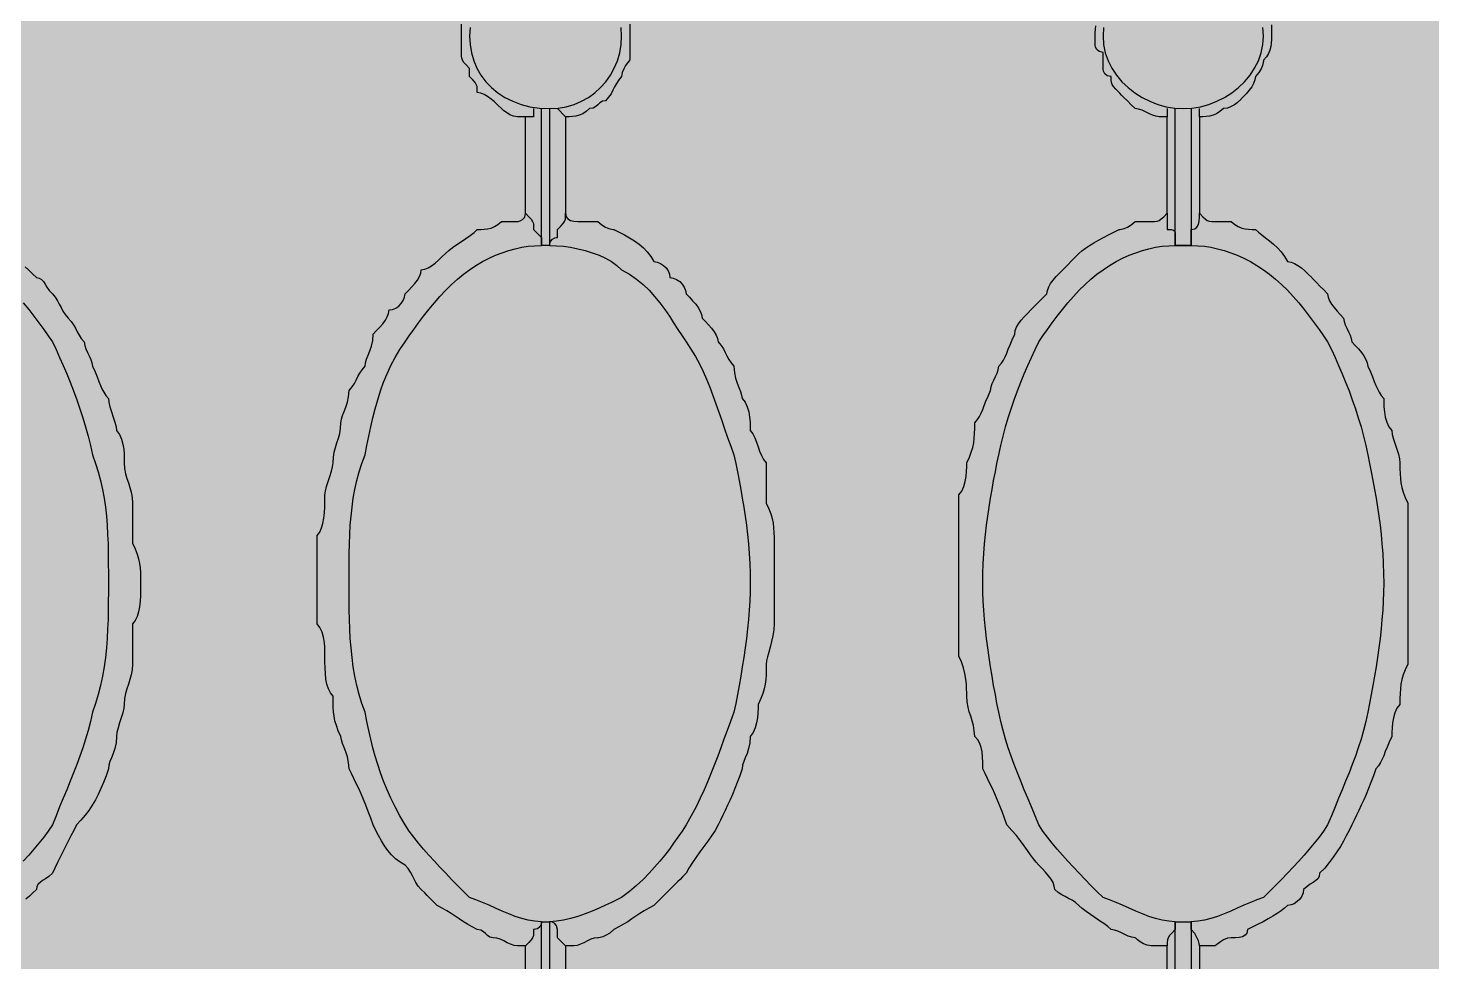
# Model space of a CAD drawing. Header units: millimetres. Extents: x 0 to 966, y -664 to 90.
# Drawn here: x 680.71 to 696.07, y -213.94 to -203.73 of the extents above; entities that cross this region are included whole.
import ezdxf

# ---------------------------------------------------------------- set-up
doc = ezdxf.new("R2010")
doc.units = ezdxf.units.MM
for name, color, linetype in [('HDL_BODY', 7, 'Continuous'), ('HDL_COLOUR', 7, 'Continuous'), ('HDL_DETAIL', 7, 'Continuous')]:
    doc.layers.add(name, color=color, linetype=linetype)

# ---------------------------------------------------------------- blocks, each defined once
blk = doc.blocks.new('M_R12.10.1_FRONT')
at = {"layer": 'HDL_BODY', "true_color": 0x202126}
blk.add_hatch(color=250, dxfattribs=at).paths.add_polyline_path([(0, 0), (216, 0), (216, 90), (0, 90)])
at = {"layer": 'HDL_BODY', "true_color": 0x2a2a30}
blk.add_hatch(color=250, dxfattribs=at).paths.add_polyline_path([(0.4, 20.52), (215.6, 20.52), (215.6, 68.31), (0.4, 68.31)])
at = {"layer": 'HDL_COLOUR', "true_color": 0x3d4a3a}
for points in [[(186.421, 55.392), (186.514, 55.397), (186.603, 55.413), (186.688, 55.438), (186.769, 55.472), (186.845, 55.515), (186.915, 55.565), (186.979, 55.623), (187.037, 55.687), (187.087, 55.758), (187.129, 55.835), (187.163, 55.916), (187.188, 56.002), (187.204, 56.092), (187.209, 56.186), (187.204, 56.28), (187.188, 56.373), (187.163, 56.464), (187.129, 56.552), (187.087, 56.637), (187.037, 56.717), (186.979, 56.79), (186.915, 56.858), (186.845, 56.917), (186.769, 56.968), (186.688, 57.009), (186.603, 57.04), (186.514, 57.059), (186.421, 57.065), (186.311, 57.059), (186.206, 57.04), (186.108, 57.009), (186.017, 56.968), (185.932, 56.917), (185.855, 56.858), (185.785, 56.79), (185.723, 56.717), (185.67, 56.637), (185.626, 56.552), (185.591, 56.464), (185.565, 56.373), (185.55, 56.28), (185.544, 56.186), (185.55, 56.092), (185.565, 56.002), (185.591, 55.916), (185.626, 55.835), (185.67, 55.758), (185.723, 55.687), (185.785, 55.623), (185.855, 55.565), (185.932, 55.515), (186.017, 55.472), (186.108, 55.438), (186.206, 55.413), (186.311, 55.397), (186.421, 55.392)], [(193.356, 55.392), (193.449, 55.397), (193.542, 55.413), (193.633, 55.438), (193.721, 55.472), (193.805, 55.515), (193.885, 55.565), (193.958, 55.623), (194.025, 55.687), (194.085, 55.758), (194.135, 55.835), (194.176, 55.916), (194.207, 56.002), (194.226, 56.092), (194.232, 56.186), (194.226, 56.28), (194.207, 56.373), (194.176, 56.464), (194.135, 56.552), (194.085, 56.637), (194.025, 56.717), (193.958, 56.79), (193.885, 56.858), (193.805, 56.917), (193.721, 56.968), (193.633, 57.009), (193.542, 57.04), (193.449, 57.059), (193.356, 57.065), (193.261, 57.059), (193.168, 57.04), (193.077, 57.009), (192.988, 56.968), (192.904, 56.917), (192.824, 56.858), (192.75, 56.79), (192.683, 56.717), (192.624, 56.637), (192.573, 56.552), (192.532, 56.464), (192.501, 56.373), (192.482, 56.28), (192.476, 56.186), (192.482, 56.092), (192.501, 56.002), (192.532, 55.916), (192.573, 55.835), (192.624, 55.758), (192.683, 55.687), (192.75, 55.623), (192.824, 55.565), (192.904, 55.515), (192.988, 55.472), (193.077, 55.438), (193.168, 55.413), (193.261, 55.397), (193.356, 55.392)]]:
    blk.add_hatch(color=79, dxfattribs=at).paths.add_polyline_path(points)
at = {"layer": 'HDL_COLOUR', "true_color": 0x97a4b5}
for points in [[(181.64, 50.22), (181.621, 50.703), (181.565, 51.178), (181.473, 51.636), (181.345, 52.07), (181.185, 52.472), (180.996, 52.836), (180.779, 53.155), (180.54, 53.424), (180.282, 53.638), (180.009, 53.794), (179.727, 53.888), (179.44, 53.92), (179.153, 53.888), (178.871, 53.794), (178.598, 53.638), (178.34, 53.424), (178.101, 53.155), (177.884, 52.836), (177.695, 52.472), (177.535, 52.07), (177.407, 51.636), (177.315, 51.178), (177.259, 50.703), (177.24, 50.22), (177.259, 49.737), (177.315, 49.262), (177.407, 48.804), (177.535, 48.37), (177.695, 47.968), (177.884, 47.604), (178.101, 47.285), (178.34, 47.016), (178.598, 46.802), (178.871, 46.646), (179.153, 46.552), (179.44, 46.52), (179.727, 46.552), (180.009, 46.646), (180.282, 46.802), (180.54, 47.016), (180.779, 47.285), (180.996, 47.604), (181.185, 47.968), (181.345, 48.37), (181.473, 48.804), (181.565, 49.262), (181.621, 49.737)], [(188.58, 50.22), (188.561, 50.703), (188.505, 51.178), (188.413, 51.636), (188.285, 52.07), (188.125, 52.472), (187.936, 52.836), (187.719, 53.155), (187.48, 53.424), (187.222, 53.638), (186.949, 53.794), (186.667, 53.888), (186.38, 53.92), (186.093, 53.888), (185.811, 53.794), (185.538, 53.638), (185.28, 53.424), (185.041, 53.155), (184.824, 52.836), (184.635, 52.472), (184.475, 52.07), (184.347, 51.636), (184.255, 51.178), (184.199, 50.703), (184.18, 50.22), (184.199, 49.737), (184.255, 49.262), (184.347, 48.804), (184.475, 48.37), (184.635, 47.968), (184.824, 47.604), (185.041, 47.285), (185.28, 47.016), (185.538, 46.802), (185.811, 46.646), (186.093, 46.552), (186.38, 46.52), (186.667, 46.552), (186.949, 46.646), (187.222, 46.802), (187.48, 47.016), (187.719, 47.285), (187.936, 47.604), (188.125, 47.968), (188.285, 48.37), (188.413, 48.804), (188.505, 49.262), (188.561, 49.737)], [(195.55, 50.22), (195.531, 50.703), (195.475, 51.178), (195.383, 51.636), (195.255, 52.07), (195.095, 52.472), (194.906, 52.836), (194.689, 53.155), (194.45, 53.424), (194.192, 53.638), (193.919, 53.794), (193.637, 53.888), (193.35, 53.92), (193.063, 53.888), (192.781, 53.794), (192.508, 53.638), (192.25, 53.424), (192.011, 53.155), (191.794, 52.836), (191.605, 52.472), (191.445, 52.07), (191.317, 51.636), (191.225, 51.178), (191.169, 50.703), (191.15, 50.22), (191.169, 49.737), (191.225, 49.262), (191.317, 48.804), (191.445, 48.37), (191.605, 47.968), (191.794, 47.604), (192.011, 47.285), (192.25, 47.016), (192.508, 46.802), (192.781, 46.646), (193.063, 46.552), (193.35, 46.52), (193.637, 46.552), (193.919, 46.646), (194.192, 46.802), (194.45, 47.016), (194.689, 47.285), (194.906, 47.604), (195.095, 47.968), (195.255, 48.37), (195.383, 48.804), (195.475, 49.262), (195.531, 49.737)]]:
    blk.add_hatch(color=253, dxfattribs=at).paths.add_polyline_path(points)
at = {"layer": 'HDL_DETAIL', "color": 251, "true_color": 0x52555c}
for points in [[(185.455, 56.186), (185.455, 56.229), (185.455, 56.273), (185.455, 56.316)], [(187.298, 56.316), (187.298, 56.272), (187.298, 56.186)], [(192.39, 56.186), (192.39, 56.223), (192.392, 56.26), (192.397, 56.298)], [(194.318, 56.31), (194.318, 56.272), (194.318, 56.186)], [(185.55, 56.28), (185.544, 56.186), (185.55, 56.092), (185.565, 56.002), (185.591, 55.916), (185.626, 55.835), (185.67, 55.758), (185.723, 55.687), (185.785, 55.623), (185.855, 55.565), (185.932, 55.515), (186.017, 55.472), (186.108, 55.438), (186.206, 55.413), (186.311, 55.397), (186.421, 55.392), (186.421, 55.392), (186.514, 55.397), (186.603, 55.413), (186.688, 55.438), (186.769, 55.472), (186.845, 55.515), (186.915, 55.565), (186.979, 55.623), (187.037, 55.687), (187.087, 55.758), (187.129, 55.835), (187.163, 55.916), (187.188, 56.002), (187.204, 56.092), (187.209, 56.186), (187.204, 56.28)], [(192.482, 56.28), (192.476, 56.186), (192.482, 56.092), (192.501, 56.002), (192.532, 55.916), (192.573, 55.835), (192.624, 55.758), (192.683, 55.687), (192.75, 55.623), (192.824, 55.565), (192.904, 55.515), (192.988, 55.472), (193.077, 55.438), (193.168, 55.413), (193.261, 55.397), (193.356, 55.392), (193.356, 55.392), (193.449, 55.397), (193.542, 55.413), (193.633, 55.438), (193.721, 55.472), (193.805, 55.515), (193.885, 55.565), (193.958, 55.623), (194.025, 55.687), (194.085, 55.758), (194.135, 55.835), (194.176, 55.916), (194.207, 56.002), (194.226, 56.092), (194.232, 56.186), (194.226, 56.28)], [(186.157, 55.303), (186.069, 55.303), (186.026, 55.31), (185.985, 55.326), (185.949, 55.348), (185.92, 55.369), (185.901, 55.385), (185.894, 55.392), (185.856, 55.429), (185.818, 55.465), (185.781, 55.497), (185.743, 55.526), (185.706, 55.548), (185.668, 55.562), (185.63, 55.567), (185.63, 55.605), (185.627, 55.633), (185.619, 55.656), (185.605, 55.679), (185.58, 55.706), (185.544, 55.743), (185.544, 55.832), (185.507, 55.87), (185.482, 55.898), (185.466, 55.921), (185.459, 55.943), (185.456, 55.971), (185.455, 56.007), (185.455, 56.096), (185.455, 56.186)], [(187.298, 56.186), (187.298, 56.141), (187.298, 56.097), (187.298, 56.052), (187.298, 56.008), (187.298, 55.964), (187.298, 55.921), (187.291, 55.914), (187.275, 55.895), (187.253, 55.865), (187.232, 55.829), (187.216, 55.787), (187.209, 55.743), (187.177, 55.706), (187.152, 55.668), (187.132, 55.631), (187.113, 55.593), (187.093, 55.555), (187.067, 55.516), (187.034, 55.478), (186.998, 55.472), (186.97, 55.456), (186.948, 55.435), (186.925, 55.414), (186.897, 55.398), (186.859, 55.392), (186.822, 55.359), (186.784, 55.335), (186.746, 55.32), (186.709, 55.31), (186.671, 55.305), (186.634, 55.303), (186.596, 55.303)], [(193.178, 55.303), (193.092, 55.303), (193.054, 55.308), (193.016, 55.321), (192.978, 55.338), (192.94, 55.357), (192.903, 55.374), (192.865, 55.387), (192.828, 55.392), (192.784, 55.435), (192.743, 55.476), (192.708, 55.512), (192.679, 55.541), (192.66, 55.56), (192.654, 55.567), (192.616, 55.605), (192.591, 55.633), (192.576, 55.656), (192.568, 55.679), (192.565, 55.706), (192.565, 55.743), (192.521, 55.752), (192.495, 55.774), (192.481, 55.801), (192.477, 55.823), (192.476, 55.832), (192.476, 55.876), (192.476, 55.907), (192.476, 55.934), (192.476, 55.965), (192.476, 56.007), (192.434, 56.017), (192.408, 56.039), (192.395, 56.065), (192.391, 56.087), (192.39, 56.096), (192.39, 56.186)], [(194.318, 56.186), (194.318, 56.147), (194.316, 56.109), (194.311, 56.071), (194.302, 56.033), (194.287, 55.996), (194.264, 55.958), (194.232, 55.921), (194.232, 55.914), (194.229, 55.895), (194.221, 55.865), (194.206, 55.829), (194.181, 55.787), (194.144, 55.743), (194.138, 55.706), (194.124, 55.668), (194.103, 55.631), (194.075, 55.593), (194.042, 55.555), (194.006, 55.516), (193.969, 55.478), (193.962, 55.472), (193.943, 55.456), (193.914, 55.435), (193.877, 55.414), (193.837, 55.398), (193.794, 55.392), (193.756, 55.359), (193.718, 55.335), (193.68, 55.32), (193.642, 55.31), (193.605, 55.305), (193.567, 55.303), (193.53, 55.303)], [(186.246, 55.392), (186.246, 55.303), (186.157, 55.303)], [(186.157, 54.248), (186.157, 55.303)], [(186.332, 53.894), (186.332, 55.392)], [(186.421, 55.392), (186.421, 53.894)], [(186.596, 55.303), (186.596, 55.303), (186.507, 55.392)], [(186.596, 55.303), (186.596, 54.248)], [(193.178, 55.392), (193.178, 55.303)], [(193.178, 54.248), (193.178, 55.303)], [(193.267, 53.894), (193.267, 55.392)], [(193.441, 55.392), (193.441, 53.894)], [(193.53, 55.303), (193.53, 55.303), (193.53, 55.392)], [(193.53, 55.303), (193.53, 54.248)], [(180.683, 53.663), (180.719, 53.627), (180.761, 53.586), (180.805, 53.543), (180.837, 53.538), (180.861, 53.524), (180.882, 53.501), (180.9, 53.473), (180.921, 53.439), (180.946, 53.403), (180.98, 53.365), (181.012, 53.328), (181.036, 53.291), (181.056, 53.253), (181.075, 53.215), (181.096, 53.177), (181.121, 53.139), (181.154, 53.101), (181.187, 53.063), (181.213, 53.026), (181.233, 52.989), (181.252, 52.951), (181.272, 52.914), (181.297, 52.876), (181.329, 52.839), (181.334, 52.801), (181.347, 52.763), (181.364, 52.725), (181.383, 52.687), (181.4, 52.649), (181.413, 52.612), (181.418, 52.575), (181.447, 52.512), (181.471, 52.457), (181.49, 52.408), (181.506, 52.364), (181.523, 52.325), (181.542, 52.289), (181.564, 52.254), (181.593, 52.221), (181.598, 52.179), (181.61, 52.129), (181.628, 52.074), (181.647, 52.017), (181.664, 51.962), (181.677, 51.912), (181.682, 51.87), (181.713, 51.827), (181.736, 51.777), (181.751, 51.722), (181.761, 51.665), (181.765, 51.61), (181.767, 51.559), (181.767, 51.517), (181.771, 51.454), (181.781, 51.398), (181.796, 51.346), (181.812, 51.297), (181.828, 51.247), (181.842, 51.195), (181.852, 51.139), (181.856, 51.077), (181.856, 51.015), (181.856, 50.959), (181.856, 50.907), (181.856, 50.857), (181.856, 50.807), (181.856, 50.755), (181.856, 50.699), (181.856, 50.637), (181.886, 50.575), (181.908, 50.519), (181.923, 50.467), (181.934, 50.417), (181.94, 50.367), (181.944, 50.315), (181.945, 50.259), (181.945, 50.197), (181.945, 50.13), (181.944, 50.065), (181.94, 50.002), (181.934, 49.942), (181.923, 49.887), (181.908, 49.837), (181.886, 49.793), (181.856, 49.757), (181.856, 49.69), (181.856, 49.625), (181.856, 49.562), (181.856, 49.502), (181.856, 49.446), (181.856, 49.396), (181.856, 49.351), (181.856, 49.314), (181.852, 49.252), (181.842, 49.197), (181.828, 49.145), (181.812, 49.095), (181.796, 49.046), (181.781, 48.994), (181.771, 48.937), (181.767, 48.874), (181.763, 48.832), (181.75, 48.782), (181.734, 48.727), (181.715, 48.671), (181.699, 48.616), (181.686, 48.566), (181.682, 48.524), (181.677, 48.453), (181.664, 48.391), (181.647, 48.338), (181.628, 48.29), (181.61, 48.248), (181.598, 48.208), (181.593, 48.17), (181.567, 48.093), (181.54, 48.021), (181.512, 47.953), (181.483, 47.89), (181.451, 47.829), (181.417, 47.771), (181.379, 47.715), (181.338, 47.661), (181.293, 47.607), (181.243, 47.555), (181.214, 47.496), (181.184, 47.437), (181.154, 47.379), (181.125, 47.32), (181.096, 47.261), (181.066, 47.202), (181.037, 47.143), (181.008, 47.084), (180.98, 47.026), (180.942, 46.992), (180.906, 46.967), (180.873, 46.946), (180.846, 46.927), (180.824, 46.907), (180.81, 46.882), (180.805, 46.85), (180.767, 46.812), (180.729, 46.777), (180.691, 46.744)], [(186.157, 46.232), (186.069, 46.232), (186.032, 46.237), (185.994, 46.25), (185.957, 46.267), (185.919, 46.286), (185.881, 46.304), (185.843, 46.316), (185.805, 46.321), (185.768, 46.328), (185.741, 46.344), (185.719, 46.366), (185.696, 46.387), (185.668, 46.404), (185.63, 46.41), (185.575, 46.439), (185.524, 46.468), (185.478, 46.497), (185.433, 46.527), (185.389, 46.556), (185.344, 46.586), (185.297, 46.616), (185.247, 46.645), (185.192, 46.675), (185.154, 46.712), (185.126, 46.739), (185.103, 46.762), (185.081, 46.784), (185.054, 46.812), (185.017, 46.85), (184.984, 46.887), (184.958, 46.925), (184.938, 46.963), (184.919, 47), (184.898, 47.038), (184.872, 47.077), (184.839, 47.115), (184.784, 47.147), (184.735, 47.185), (184.691, 47.228), (184.651, 47.276), (184.614, 47.327), (184.581, 47.382), (184.55, 47.438), (184.519, 47.496), (184.49, 47.555), (184.463, 47.631), (184.437, 47.703), (184.41, 47.771), (184.384, 47.835), (184.358, 47.896), (184.332, 47.954), (184.305, 48.01), (184.279, 48.064), (184.253, 48.117), (184.226, 48.17), (184.221, 48.24), (184.208, 48.301), (184.191, 48.355), (184.172, 48.402), (184.155, 48.445), (184.142, 48.485), (184.137, 48.524), (184.109, 48.586), (184.088, 48.642), (184.072, 48.694), (184.062, 48.744), (184.056, 48.793), (184.053, 48.845), (184.051, 48.901), (184.051, 48.963), (184.022, 49.001), (184, 49.045), (183.984, 49.096), (183.974, 49.151), (183.967, 49.211), (183.964, 49.273), (183.963, 49.338), (183.962, 49.403), (183.962, 49.446), (183.96, 49.497), (183.956, 49.552), (183.946, 49.608), (183.931, 49.663), (183.908, 49.714), (183.877, 49.757), (183.877, 49.815), (183.877, 49.874), (183.877, 49.932), (183.877, 49.991), (183.877, 50.049), (183.877, 50.108), (183.877, 50.166), (183.877, 50.225), (183.877, 50.283), (183.877, 50.32), (183.877, 50.365), (183.877, 50.415), (183.877, 50.471), (183.877, 50.53), (183.877, 50.593), (183.877, 50.657), (183.877, 50.723), (183.905, 50.76), (183.926, 50.805), (183.941, 50.855), (183.952, 50.911), (183.958, 50.971), (183.961, 51.034), (183.962, 51.099), (183.962, 51.166), (183.967, 51.208), (183.98, 51.258), (183.997, 51.313), (184.016, 51.369), (184.034, 51.424), (184.046, 51.474), (184.051, 51.517), (184.055, 51.579), (184.065, 51.635), (184.078, 51.686), (184.094, 51.736), (184.11, 51.786), (184.124, 51.838), (184.134, 51.894), (184.137, 51.956), (184.142, 51.995), (184.155, 52.035), (184.172, 52.078), (184.191, 52.125), (184.208, 52.179), (184.221, 52.24), (184.226, 52.31), (184.259, 52.347), (184.285, 52.385), (184.305, 52.422), (184.324, 52.46), (184.344, 52.498), (184.369, 52.536), (184.401, 52.575), (184.406, 52.612), (184.418, 52.651), (184.436, 52.694), (184.455, 52.741), (184.472, 52.794), (184.485, 52.855), (184.49, 52.925), (184.527, 52.963), (184.563, 53.001), (184.596, 53.039), (184.624, 53.076), (184.645, 53.114), (184.659, 53.152), (184.664, 53.19), (184.702, 53.195), (184.738, 53.209), (184.771, 53.232), (184.798, 53.26), (184.82, 53.293), (184.834, 53.328), (184.839, 53.365), (184.877, 53.403), (184.913, 53.442), (184.946, 53.48), (184.975, 53.517), (184.997, 53.555), (185.012, 53.593), (185.017, 53.63), (185.054, 53.635), (185.091, 53.649), (185.129, 53.672), (185.167, 53.7), (185.204, 53.734), (185.243, 53.77), (185.281, 53.808), (185.317, 53.84), (185.359, 53.873), (185.406, 53.906), (185.455, 53.939), (185.504, 53.972), (185.551, 54.004), (185.594, 54.037), (185.63, 54.069), (185.668, 54.07), (185.706, 54.072), (185.743, 54.077), (185.781, 54.086), (185.818, 54.102), (185.856, 54.126), (185.894, 54.159), (185.904, 54.159), (185.931, 54.159), (185.97, 54.159), (186.017, 54.159), (186.069, 54.159), (186.078, 54.159), (186.1, 54.164), (186.126, 54.178), (186.148, 54.204), (186.157, 54.248)], [(186.157, 54.248), (186.195, 54.21), (186.22, 54.182), (186.235, 54.159), (186.243, 54.136), (186.246, 54.108), (186.246, 54.069), (186.332, 53.983), (186.332, 53.894)], [(186.421, 53.894), (186.43, 53.938), (186.451, 53.964), (186.477, 53.978), (186.498, 53.983), (186.507, 53.983), (186.507, 54.069), (186.544, 54.108), (186.569, 54.136), (186.585, 54.159), (186.593, 54.182), (186.595, 54.21), (186.596, 54.248)], [(186.596, 54.248), (186.603, 54.21), (186.622, 54.185), (186.651, 54.17), (186.687, 54.162), (186.728, 54.159), (186.771, 54.159), (186.781, 54.159), (186.808, 54.159), (186.847, 54.159), (186.896, 54.159), (186.948, 54.159), (186.991, 54.121), (187.032, 54.096), (187.068, 54.081), (187.097, 54.073), (187.116, 54.07), (187.123, 54.069), (187.181, 54.041), (187.239, 54.011), (187.295, 53.979), (187.349, 53.946), (187.4, 53.909), (187.447, 53.869), (187.49, 53.824), (187.529, 53.774), (187.562, 53.719), (187.599, 53.714), (187.635, 53.699), (187.668, 53.677), (187.695, 53.649), (187.717, 53.616), (187.731, 53.58), (187.736, 53.543), (187.774, 53.538), (187.81, 53.524), (187.844, 53.501), (187.872, 53.473), (187.894, 53.439), (187.909, 53.403), (187.914, 53.365), (187.951, 53.328), (187.986, 53.291), (188.019, 53.253), (188.047, 53.215), (188.069, 53.177), (188.084, 53.139), (188.089, 53.101), (188.125, 53.063), (188.161, 53.026), (188.194, 52.989), (188.222, 52.951), (188.244, 52.914), (188.258, 52.876), (188.264, 52.839), (188.297, 52.801), (188.322, 52.763), (188.343, 52.725), (188.361, 52.687), (188.382, 52.649), (188.406, 52.612), (188.438, 52.575), (188.443, 52.503), (188.456, 52.442), (188.473, 52.389), (188.492, 52.341), (188.51, 52.299), (188.522, 52.259), (188.527, 52.221), (188.56, 52.179), (188.584, 52.129), (188.599, 52.074), (188.609, 52.017), (188.614, 51.962), (188.616, 51.912), (188.616, 51.87), (188.645, 51.833), (188.667, 51.79), (188.686, 51.743), (188.702, 51.693), (188.719, 51.644), (188.738, 51.597), (188.761, 51.554), (188.791, 51.517), (188.791, 51.454), (188.791, 51.398), (188.791, 51.346), (188.791, 51.297), (188.791, 51.247), (188.791, 51.195), (188.791, 51.139), (188.791, 51.077), (188.819, 51.015), (188.84, 50.959), (188.856, 50.907), (188.866, 50.857), (188.872, 50.807), (188.875, 50.755), (188.877, 50.699), (188.877, 50.637), (188.877, 50.575), (188.877, 50.519), (188.877, 50.467), (188.877, 50.417), (188.877, 50.367), (188.877, 50.315), (188.877, 50.259), (188.877, 50.197), (188.877, 50.13), (188.877, 50.065), (188.877, 50.002), (188.877, 49.942), (188.877, 49.887), (188.877, 49.837), (188.877, 49.793), (188.877, 49.757), (188.873, 49.69), (188.863, 49.625), (188.85, 49.562), (188.834, 49.502), (188.818, 49.446), (188.804, 49.396), (188.795, 49.351), (188.791, 49.314), (188.791, 49.252), (188.789, 49.197), (188.786, 49.145), (188.78, 49.095), (188.769, 49.046), (188.753, 48.994), (188.731, 48.937), (188.702, 48.874), (188.702, 48.832), (188.7, 48.782), (188.695, 48.727), (188.686, 48.671), (188.671, 48.616), (188.648, 48.566), (188.616, 48.524), (188.611, 48.453), (188.598, 48.391), (188.581, 48.338), (188.562, 48.29), (188.545, 48.248), (188.532, 48.208), (188.527, 48.17), (188.501, 48.093), (188.474, 48.021), (188.448, 47.953), (188.422, 47.89), (188.395, 47.829), (188.369, 47.771), (188.343, 47.715), (188.317, 47.661), (188.29, 47.607), (188.264, 47.555), (188.231, 47.496), (188.193, 47.437), (188.153, 47.379), (188.109, 47.32), (188.066, 47.261), (188.023, 47.202), (187.983, 47.143), (187.946, 47.084), (187.914, 47.026), (187.876, 46.988), (187.848, 46.96), (187.825, 46.937), (187.802, 46.914), (187.774, 46.887), (187.736, 46.85), (187.693, 46.806), (187.653, 46.765), (187.617, 46.729), (187.588, 46.701), (187.568, 46.682), (187.562, 46.675), (187.506, 46.645), (187.456, 46.616), (187.409, 46.586), (187.364, 46.556), (187.32, 46.527), (187.276, 46.497), (187.229, 46.468), (187.178, 46.439), (187.123, 46.41), (187.079, 46.373), (187.038, 46.348), (187.002, 46.332), (186.974, 46.325), (186.955, 46.322), (186.948, 46.321), (186.91, 46.316), (186.872, 46.304), (186.834, 46.286), (186.797, 46.267), (186.759, 46.25), (186.722, 46.237), (186.685, 46.232), (186.596, 46.232)], [(193.178, 46.232), (193.135, 46.232), (193.105, 46.232), (193.078, 46.232), (193.047, 46.232), (193.003, 46.232), (192.959, 46.239), (192.918, 46.255), (192.882, 46.277), (192.854, 46.298), (192.835, 46.315), (192.828, 46.321), (192.79, 46.326), (192.753, 46.339), (192.715, 46.356), (192.678, 46.375), (192.64, 46.393), (192.603, 46.405), (192.565, 46.41), (192.528, 46.443), (192.485, 46.476), (192.437, 46.508), (192.388, 46.542), (192.339, 46.575), (192.292, 46.608), (192.249, 46.642), (192.212, 46.675), (192.175, 46.707), (192.138, 46.732), (192.1, 46.752), (192.063, 46.771), (192.025, 46.792), (191.987, 46.817), (191.949, 46.85), (191.943, 46.887), (191.929, 46.925), (191.908, 46.963), (191.88, 47), (191.847, 47.038), (191.811, 47.077), (191.774, 47.115), (191.745, 47.147), (191.715, 47.185), (191.684, 47.228), (191.65, 47.276), (191.614, 47.327), (191.573, 47.382), (191.529, 47.438), (191.479, 47.496), (191.424, 47.555), (191.398, 47.631), (191.371, 47.703), (191.344, 47.771), (191.318, 47.835), (191.291, 47.896), (191.265, 47.954), (191.239, 48.01), (191.212, 48.064), (191.186, 48.117), (191.161, 48.17), (191.16, 48.24), (191.159, 48.301), (191.154, 48.355), (191.144, 48.402), (191.128, 48.445), (191.105, 48.485), (191.072, 48.524), (191.068, 48.586), (191.058, 48.642), (191.045, 48.694), (191.029, 48.744), (191.013, 48.793), (190.999, 48.845), (190.989, 48.901), (190.986, 48.963), (190.986, 49.001), (190.984, 49.045), (190.981, 49.096), (190.975, 49.151), (190.964, 49.211), (190.948, 49.273), (190.926, 49.338), (190.897, 49.403), (190.897, 49.446), (190.897, 49.497), (190.897, 49.552), (190.897, 49.608), (190.897, 49.663), (190.897, 49.714), (190.897, 49.757), (190.897, 49.815), (190.897, 49.874), (190.897, 49.932), (190.897, 49.991), (190.897, 50.049), (190.897, 50.108), (190.897, 50.166), (190.897, 50.225), (190.897, 50.283), (190.897, 50.32), (190.897, 50.365), (190.897, 50.415), (190.897, 50.471), (190.897, 50.53), (190.897, 50.593), (190.897, 50.657), (190.897, 50.723), (190.897, 50.76), (190.897, 50.805), (190.897, 50.855), (190.897, 50.911), (190.897, 50.971), (190.897, 51.034), (190.897, 51.099), (190.897, 51.166), (190.93, 51.208), (190.953, 51.258), (190.969, 51.313), (190.979, 51.369), (190.984, 51.424), (190.986, 51.474), (190.986, 51.517), (191.014, 51.579), (191.035, 51.635), (191.051, 51.686), (191.061, 51.736), (191.067, 51.786), (191.07, 51.838), (191.072, 51.894), (191.072, 51.956), (191.101, 51.99), (191.124, 52.025), (191.143, 52.061), (191.16, 52.101), (191.177, 52.145), (191.195, 52.193), (191.218, 52.248), (191.246, 52.31), (191.251, 52.347), (191.264, 52.385), (191.281, 52.422), (191.3, 52.46), (191.318, 52.498), (191.33, 52.536), (191.335, 52.575), (191.365, 52.607), (191.388, 52.641), (191.407, 52.677), (191.424, 52.716), (191.44, 52.76), (191.459, 52.809), (191.482, 52.863), (191.51, 52.925), (191.515, 52.963), (191.53, 53.001), (191.552, 53.039), (191.581, 53.076), (191.614, 53.114), (191.65, 53.152), (191.688, 53.19), (191.695, 53.197), (191.713, 53.216), (191.742, 53.245), (191.778, 53.281), (191.819, 53.322), (191.863, 53.365), (191.868, 53.403), (191.882, 53.442), (191.903, 53.48), (191.931, 53.517), (191.964, 53.555), (192, 53.593), (192.037, 53.63), (192.044, 53.637), (192.064, 53.656), (192.093, 53.685), (192.129, 53.722), (192.169, 53.764), (192.212, 53.808), (192.245, 53.837), (192.283, 53.866), (192.327, 53.895), (192.374, 53.924), (192.426, 53.953), (192.48, 53.983), (192.536, 54.012), (192.594, 54.041), (192.654, 54.069), (192.66, 54.07), (192.679, 54.073), (192.708, 54.081), (192.743, 54.096), (192.784, 54.121), (192.828, 54.159), (192.879, 54.159), (192.927, 54.159), (192.966, 54.159), (192.993, 54.159), (193.003, 54.159), (193.041, 54.159), (193.069, 54.162), (193.092, 54.17), (193.114, 54.185), (193.141, 54.21), (193.178, 54.248)], [(193.178, 54.248), (193.178, 54.204), (193.178, 54.172), (193.178, 54.145), (193.178, 54.114), (193.178, 54.069), (193.221, 54.069), (193.247, 54.064), (193.261, 54.051), (193.266, 54.025), (193.267, 53.983), (193.267, 53.894)], [(193.441, 53.894), (193.441, 53.938), (193.441, 53.97), (193.441, 53.996), (193.441, 54.027), (193.441, 54.069), (193.479, 54.077), (193.504, 54.096), (193.519, 54.125), (193.527, 54.162), (193.53, 54.204), (193.53, 54.248)], [(193.53, 54.248), (193.567, 54.21), (193.594, 54.185), (193.617, 54.17), (193.639, 54.162), (193.667, 54.159), (193.705, 54.159), (193.757, 54.159), (193.805, 54.159), (193.844, 54.159), (193.87, 54.159), (193.88, 54.159), (193.918, 54.126), (193.956, 54.102), (193.994, 54.086), (194.032, 54.077), (194.069, 54.072), (194.107, 54.07), (194.144, 54.069), (194.176, 54.041), (194.214, 54.011), (194.255, 53.979), (194.298, 53.946), (194.342, 53.909), (194.385, 53.869), (194.426, 53.824), (194.463, 53.774), (194.496, 53.719), (194.533, 53.714), (194.57, 53.699), (194.608, 53.677), (194.646, 53.649), (194.684, 53.616), (194.722, 53.58), (194.76, 53.543), (194.766, 53.536), (194.785, 53.517), (194.814, 53.488), (194.85, 53.451), (194.891, 53.409), (194.934, 53.365), (194.94, 53.328), (194.954, 53.291), (194.976, 53.253), (195.004, 53.215), (195.037, 53.177), (195.072, 53.139), (195.109, 53.101), (195.114, 53.063), (195.127, 53.026), (195.144, 52.989), (195.163, 52.951), (195.18, 52.914), (195.193, 52.876), (195.198, 52.839), (195.235, 52.801), (195.27, 52.763), (195.303, 52.725), (195.331, 52.687), (195.353, 52.649), (195.368, 52.612), (195.373, 52.575), (195.402, 52.512), (195.426, 52.457), (195.444, 52.408), (195.461, 52.364), (195.478, 52.325), (195.497, 52.289), (195.519, 52.254), (195.548, 52.221), (195.548, 52.179), (195.55, 52.129), (195.555, 52.074), (195.564, 52.017), (195.58, 51.962), (195.604, 51.912), (195.636, 51.87), (195.641, 51.827), (195.654, 51.777), (195.671, 51.722), (195.69, 51.665), (195.708, 51.61), (195.72, 51.559), (195.725, 51.517), (195.725, 51.454), (195.727, 51.398), (195.73, 51.346), (195.736, 51.297), (195.746, 51.247), (195.762, 51.195), (195.783, 51.139), (195.811, 51.077), (195.811, 51.015), (195.811, 50.959), (195.811, 50.907), (195.811, 50.857), (195.811, 50.807), (195.811, 50.755), (195.811, 50.699), (195.811, 50.637), (195.811, 50.575), (195.811, 50.519), (195.811, 50.467), (195.811, 50.417), (195.811, 50.367), (195.811, 50.315), (195.811, 50.259), (195.811, 50.197), (195.811, 50.13), (195.811, 50.065), (195.811, 50.002), (195.811, 49.942), (195.811, 49.887), (195.811, 49.837), (195.811, 49.793), (195.811, 49.757), (195.811, 49.69), (195.811, 49.625), (195.811, 49.562), (195.811, 49.502), (195.811, 49.446), (195.811, 49.396), (195.811, 49.351), (195.811, 49.314), (195.783, 49.252), (195.762, 49.197), (195.746, 49.145), (195.736, 49.095), (195.73, 49.046), (195.727, 48.994), (195.725, 48.937), (195.725, 48.874), (195.692, 48.832), (195.669, 48.782), (195.653, 48.727), (195.643, 48.671), (195.639, 48.616), (195.637, 48.566), (195.636, 48.524), (195.607, 48.461), (195.584, 48.406), (195.565, 48.357), (195.548, 48.313), (195.531, 48.274), (195.513, 48.238), (195.49, 48.203), (195.462, 48.17), (195.435, 48.093), (195.408, 48.021), (195.382, 47.953), (195.355, 47.89), (195.329, 47.829), (195.302, 47.771), (195.276, 47.715), (195.25, 47.661), (195.224, 47.607), (195.198, 47.555), (195.168, 47.496), (195.138, 47.437), (195.107, 47.379), (195.073, 47.32), (195.036, 47.261), (194.996, 47.202), (194.951, 47.143), (194.902, 47.084), (194.846, 47.026), (194.841, 46.992), (194.826, 46.967), (194.805, 46.946), (194.777, 46.927), (194.744, 46.907), (194.708, 46.882), (194.671, 46.85), (194.666, 46.812), (194.651, 46.777), (194.629, 46.744), (194.601, 46.716), (194.568, 46.694), (194.533, 46.68), (194.496, 46.675), (194.463, 46.645), (194.425, 46.616), (194.382, 46.586), (194.334, 46.556), (194.283, 46.527), (194.229, 46.497), (194.173, 46.468), (194.116, 46.439), (194.058, 46.41), (194.051, 46.373), (194.031, 46.348), (194.002, 46.332), (193.965, 46.325), (193.924, 46.322), (193.88, 46.321), (193.837, 46.315), (193.796, 46.298), (193.76, 46.277), (193.731, 46.255), (193.712, 46.239), (193.705, 46.232), (193.661, 46.232), (193.63, 46.232), (193.603, 46.232), (193.573, 46.232), (193.53, 46.232)], [(180.662, 53.267), (180.721, 53.194), (180.778, 53.121), (180.833, 53.048), (180.885, 52.976), (180.934, 52.906), (180.98, 52.839), (181.02, 52.756), (181.06, 52.67), (181.099, 52.582), (181.138, 52.491), (181.176, 52.398), (181.213, 52.303), (181.248, 52.206), (181.282, 52.108), (181.314, 52.009), (181.344, 51.909), (181.371, 51.808), (181.396, 51.707), (181.418, 51.606), (181.453, 51.511), (181.483, 51.417), (181.508, 51.322), (181.529, 51.226), (181.546, 51.13), (181.56, 51.032), (181.571, 50.934), (181.579, 50.834), (181.585, 50.732), (181.589, 50.629), (181.591, 50.524), (181.592, 50.417), (181.593, 50.308), (181.593, 50.197), (181.593, 50.101), (181.592, 50.003), (181.591, 49.904), (181.589, 49.802), (181.585, 49.7), (181.579, 49.596), (181.571, 49.492), (181.56, 49.389), (181.546, 49.285), (181.529, 49.183), (181.508, 49.081), (181.483, 48.982), (181.453, 48.884), (181.418, 48.788), (181.396, 48.687), (181.371, 48.59), (181.344, 48.494), (181.314, 48.4), (181.282, 48.308), (181.248, 48.216), (181.213, 48.125), (181.176, 48.033), (181.138, 47.941), (181.099, 47.847), (181.06, 47.752), (181.02, 47.655), (180.98, 47.555), (180.934, 47.489), (180.885, 47.422), (180.833, 47.356), (180.778, 47.29), (180.721, 47.224), (180.662, 47.158)], [(186.332, 46.497), (186.26, 46.501), (186.188, 46.513), (186.117, 46.531), (186.045, 46.554), (185.973, 46.582), (185.901, 46.612), (185.83, 46.644), (185.758, 46.676), (185.687, 46.707), (185.615, 46.736), (185.544, 46.761), (185.478, 46.827), (185.413, 46.893), (185.348, 46.96), (185.284, 47.026), (185.221, 47.092), (185.16, 47.158), (185.1, 47.224), (185.042, 47.29), (184.987, 47.356), (184.935, 47.422), (184.885, 47.489), (184.839, 47.555), (184.782, 47.655), (184.731, 47.752), (184.684, 47.847), (184.642, 47.941), (184.605, 48.033), (184.571, 48.125), (184.541, 48.216), (184.513, 48.308), (184.488, 48.4), (184.464, 48.494), (184.442, 48.59), (184.421, 48.687), (184.401, 48.788), (184.366, 48.884), (184.336, 48.982), (184.311, 49.081), (184.29, 49.183), (184.272, 49.285), (184.259, 49.389), (184.248, 49.492), (184.24, 49.596), (184.234, 49.7), (184.23, 49.802), (184.228, 49.904), (184.227, 50.003), (184.226, 50.101), (184.226, 50.197), (184.226, 50.308), (184.227, 50.417), (184.228, 50.524), (184.23, 50.629), (184.234, 50.732), (184.24, 50.834), (184.248, 50.934), (184.259, 51.032), (184.272, 51.13), (184.29, 51.226), (184.311, 51.322), (184.336, 51.417), (184.366, 51.511), (184.401, 51.606), (184.421, 51.707), (184.442, 51.808), (184.464, 51.909), (184.488, 52.009), (184.513, 52.108), (184.541, 52.206), (184.571, 52.303), (184.605, 52.398), (184.642, 52.491), (184.684, 52.582), (184.731, 52.67), (184.782, 52.756), (184.839, 52.839), (184.885, 52.906), (184.935, 52.976), (184.987, 53.048), (185.042, 53.121), (185.1, 53.194), (185.16, 53.267), (185.221, 53.337), (185.284, 53.405), (185.348, 53.469), (185.413, 53.528), (185.478, 53.582), (185.544, 53.63), (185.615, 53.676), (185.687, 53.718), (185.758, 53.755), (185.83, 53.788), (185.901, 53.816), (185.973, 53.84), (186.045, 53.86), (186.117, 53.875), (186.188, 53.886), (186.26, 53.892), (186.332, 53.894)], [(186.421, 53.894), (186.332, 53.894)], [(186.421, 53.894), (186.495, 53.892), (186.572, 53.886), (186.651, 53.875), (186.73, 53.86), (186.809, 53.84), (186.887, 53.816), (186.962, 53.788), (187.032, 53.755), (187.098, 53.718), (187.157, 53.676), (187.209, 53.63), (187.294, 53.582), (187.371, 53.528), (187.443, 53.469), (187.509, 53.405), (187.57, 53.337), (187.627, 53.267), (187.68, 53.194), (187.731, 53.121), (187.778, 53.048), (187.825, 52.976), (187.87, 52.906), (187.914, 52.839), (187.967, 52.762), (188.016, 52.682), (188.06, 52.601), (188.101, 52.517), (188.139, 52.431), (188.175, 52.344), (188.208, 52.255), (188.241, 52.164), (188.272, 52.073), (188.304, 51.981), (188.335, 51.888), (188.368, 51.794), (188.402, 51.7), (188.438, 51.606), (188.457, 51.511), (188.476, 51.417), (188.495, 51.322), (188.512, 51.226), (188.529, 51.13), (188.546, 51.032), (188.56, 50.934), (188.574, 50.834), (188.586, 50.732), (188.596, 50.629), (188.605, 50.524), (188.611, 50.417), (188.615, 50.308), (188.616, 50.197), (188.615, 50.101), (188.611, 50.003), (188.605, 49.904), (188.596, 49.802), (188.586, 49.7), (188.574, 49.596), (188.56, 49.492), (188.546, 49.389), (188.529, 49.285), (188.512, 49.183), (188.495, 49.081), (188.476, 48.982), (188.457, 48.884), (188.438, 48.788), (188.399, 48.687), (188.363, 48.59), (188.328, 48.494), (188.294, 48.4), (188.26, 48.308), (188.226, 48.216), (188.19, 48.125), (188.153, 48.033), (188.113, 47.941), (188.07, 47.847), (188.023, 47.752), (187.971, 47.655), (187.914, 47.555), (187.87, 47.489), (187.825, 47.422), (187.778, 47.356), (187.731, 47.29), (187.68, 47.224), (187.627, 47.158), (187.57, 47.092), (187.509, 47.026), (187.443, 46.96), (187.371, 46.893), (187.294, 46.827), (187.209, 46.761), (187.157, 46.736), (187.098, 46.707), (187.032, 46.676), (186.962, 46.644), (186.887, 46.612), (186.809, 46.582), (186.73, 46.554), (186.651, 46.531), (186.572, 46.513), (186.495, 46.501), (186.421, 46.497)], [(193.267, 46.497), (193.195, 46.501), (193.123, 46.513), (193.051, 46.531), (192.979, 46.554), (192.907, 46.582), (192.835, 46.612), (192.763, 46.644), (192.691, 46.676), (192.62, 46.707), (192.548, 46.736), (192.476, 46.761), (192.41, 46.827), (192.344, 46.893), (192.279, 46.96), (192.215, 47.026), (192.153, 47.092), (192.091, 47.158), (192.032, 47.224), (191.975, 47.29), (191.92, 47.356), (191.868, 47.422), (191.819, 47.489), (191.774, 47.555), (191.733, 47.655), (191.693, 47.752), (191.654, 47.847), (191.615, 47.941), (191.577, 48.033), (191.54, 48.125), (191.505, 48.216), (191.471, 48.308), (191.439, 48.4), (191.41, 48.494), (191.382, 48.59), (191.357, 48.687), (191.335, 48.788), (191.316, 48.884), (191.298, 48.982), (191.279, 49.081), (191.262, 49.183), (191.245, 49.285), (191.229, 49.389), (191.215, 49.492), (191.201, 49.596), (191.19, 49.7), (191.18, 49.802), (191.172, 49.904), (191.166, 50.003), (191.162, 50.101), (191.161, 50.197), (191.162, 50.308), (191.166, 50.417), (191.172, 50.524), (191.18, 50.629), (191.19, 50.732), (191.201, 50.834), (191.215, 50.934), (191.229, 51.032), (191.245, 51.13), (191.262, 51.226), (191.279, 51.322), (191.298, 51.417), (191.316, 51.511), (191.335, 51.606), (191.357, 51.707), (191.382, 51.808), (191.41, 51.909), (191.439, 52.009), (191.471, 52.108), (191.505, 52.206), (191.54, 52.303), (191.577, 52.398), (191.615, 52.491), (191.654, 52.582), (191.693, 52.67), (191.733, 52.756), (191.774, 52.839), (191.819, 52.906), (191.868, 52.976), (191.92, 53.048), (191.975, 53.121), (192.032, 53.194), (192.091, 53.267), (192.153, 53.337), (192.215, 53.405), (192.279, 53.469), (192.344, 53.528), (192.41, 53.582), (192.476, 53.63), (192.548, 53.676), (192.62, 53.718), (192.691, 53.755), (192.763, 53.788), (192.835, 53.816), (192.907, 53.84), (192.979, 53.86), (193.051, 53.875), (193.123, 53.886), (193.195, 53.892), (193.267, 53.894)], [(193.356, 53.894), (193.267, 53.894)], [(193.267, 53.894), (193.356, 53.894)], [(193.441, 53.894), (193.356, 53.894)], [(193.356, 53.894), (193.441, 53.894)], [(193.441, 53.894), (193.513, 53.892), (193.585, 53.886), (193.657, 53.875), (193.729, 53.86), (193.801, 53.84), (193.873, 53.816), (193.945, 53.788), (194.017, 53.755), (194.089, 53.718), (194.16, 53.676), (194.232, 53.63), (194.298, 53.582), (194.364, 53.528), (194.429, 53.469), (194.493, 53.405), (194.555, 53.337), (194.617, 53.267), (194.676, 53.194), (194.733, 53.121), (194.788, 53.048), (194.84, 52.976), (194.889, 52.906), (194.934, 52.839), (194.975, 52.756), (195.015, 52.67), (195.054, 52.582), (195.093, 52.491), (195.131, 52.398), (195.168, 52.303), (195.203, 52.206), (195.237, 52.108), (195.269, 52.009), (195.299, 51.909), (195.326, 51.808), (195.351, 51.707), (195.373, 51.606), (195.392, 51.511), (195.41, 51.417), (195.429, 51.322), (195.446, 51.226), (195.463, 51.13), (195.479, 51.032), (195.494, 50.934), (195.507, 50.834), (195.518, 50.732), (195.528, 50.629), (195.537, 50.524), (195.543, 50.417), (195.546, 50.308), (195.548, 50.197), (195.546, 50.101), (195.543, 50.003), (195.537, 49.904), (195.528, 49.802), (195.518, 49.7), (195.507, 49.596), (195.494, 49.492), (195.479, 49.389), (195.463, 49.285), (195.446, 49.183), (195.429, 49.081), (195.41, 48.982), (195.392, 48.884), (195.373, 48.788), (195.351, 48.687), (195.326, 48.59), (195.299, 48.494), (195.269, 48.4), (195.237, 48.308), (195.203, 48.216), (195.168, 48.125), (195.131, 48.033), (195.093, 47.941), (195.054, 47.847), (195.015, 47.752), (194.975, 47.655), (194.934, 47.555), (194.889, 47.489), (194.84, 47.422), (194.788, 47.356), (194.733, 47.29), (194.676, 47.224), (194.617, 47.158), (194.555, 47.092), (194.493, 47.026), (194.429, 46.96), (194.364, 46.893), (194.298, 46.827), (194.232, 46.761), (194.16, 46.736), (194.089, 46.707), (194.017, 46.676), (193.945, 46.644), (193.873, 46.612), (193.801, 46.582), (193.729, 46.554), (193.657, 46.531), (193.585, 46.513), (193.513, 46.501), (193.441, 46.497)], [(186.332, 46.497), (186.332, 46.488), (186.327, 46.466), (186.314, 46.441), (186.288, 46.419), (186.246, 46.41), (186.246, 46.372), (186.243, 46.344), (186.235, 46.321), (186.22, 46.298), (186.195, 46.27), (186.157, 46.232)], [(186.332, 46.497), (186.421, 46.497)], [(186.332, 42.095), (186.332, 46.497)], [(186.596, 46.232), (186.507, 46.321), (186.507, 46.41), (186.498, 46.452), (186.477, 46.478), (186.451, 46.491), (186.43, 46.496), (186.421, 46.497)], [(186.421, 46.497), (186.421, 42.095)], [(193.267, 46.497), (193.267, 46.41), (193.229, 46.372), (193.204, 46.344), (193.189, 46.321), (193.181, 46.298), (193.178, 46.27), (193.178, 46.232)], [(193.267, 46.497), (193.356, 46.497)], [(193.267, 42.095), (193.267, 46.497)], [(193.356, 46.497), (193.441, 46.497)], [(193.53, 46.232), (193.53, 46.239), (193.527, 46.258), (193.519, 46.288), (193.504, 46.325), (193.479, 46.366), (193.441, 46.41), (193.441, 46.497)], [(193.441, 46.497), (193.441, 42.095)], [(186.157, 42.181), (186.157, 46.232)], [(186.596, 46.232), (186.596, 42.181)], [(193.178, 42.181), (193.178, 46.232)], [(193.53, 46.232), (193.53, 42.181)]]:
    blk.add_lwpolyline(points, dxfattribs=at)
for points in [[(186.332, 53.894), (186.332, 53.894)], [(186.332, 53.894), (186.332, 53.894)], [(186.421, 53.894), (186.421, 53.894)], [(186.421, 53.894), (186.421, 53.894)], [(186.421, 53.894), (186.421, 53.894)], [(193.356, 53.894), (193.356, 53.894)], [(193.356, 53.894), (193.356, 53.894)], [(186.421, 46.497), (186.421, 46.497)], [(186.421, 46.497), (186.421, 46.497)], [(193.356, 46.497), (193.356, 46.497)]]:
    blk.add_lwpolyline(points, close=True, dxfattribs=at)

msp = doc.modelspace()

# ---------------------------------------------------------------- block references
msp.add_blockref('M_R12.10.1_FRONT', (500, -260))

doc.saveas('drawing.dxf')
